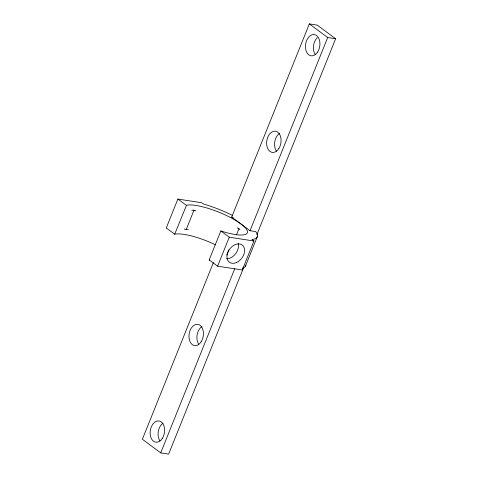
<?xml version="1.0" encoding="UTF-8"?>
<svg xmlns="http://www.w3.org/2000/svg" width="478" height="478" viewBox="0 0 478 478"><rect width="100%" height="100%" fill="white"/><g stroke="black" fill="none" stroke-linecap="round" stroke-linejoin="round"><path stroke-width="0.72" d="M232.296 215.303A45.123 11.143 21.9 0 0 203.855 204.136L201.686 202.744L177.882 199.057L166.236 228.036L174.858 234.22A34.38 8.49 21.9 0 1 215.578 244.867M174.661 234.292L186.51 205.241A34.38 8.49 21.9 0 1 240.858 223.895A34.38 8.49 21.9 0 1 221.386 231.131L220.83 230.94L209.185 259.918L217.609 266.174L242.298 269.992L253.943 241.014L251.954 239.538L254.033 239.161A45.123 11.143 21.9 0 0 256.555 232.75L255.7 231.585L250.03 230.707L231.687 217.09L309.344 23.9L317.278 25.125L335.628 38.748L256.871 234.656M186.193 229.589L193.96 210.272M213.355 262.685L142.372 439.252L160.722 452.875L168.656 454.1L243.792 267.19M217.609 266.174L229.261 237.196L220.83 230.94M226.739 255.15L228.944 249.671M236.419 234.937L238.916 228.729M160.722 452.875L234.764 268.69M250.03 230.707L327.693 37.523L309.344 23.9M245.357 266.377L257.517 236.096M327.693 37.523L335.628 38.748M231.687 217.09L233.103 217.305M229.261 237.196L253.943 241.014M209.185 259.918L209.734 260.11M177.882 199.057L186.312 205.313M245.871 265.075A45.123 11.143 21.9 0 1 242.382 268.14M237.202 227.881A10.743 7.14 -81.2 0 1 239.92 229.661M188.38 229.577A10.743 7.576 -53.4 0 1 184.269 228.944M191.774 210.278A10.743 7.576 -53.4 0 1 195.878 210.918M276.463 151.173A10.743 7.14 -81.2 0 1 279.612 133.332M198.8 344.363A10.743 7.14 -81.2 0 1 201.949 326.522M159.975 440.955A10.743 7.14 -81.2 0 1 163.118 423.114M315.295 54.582A10.743 7.14 -81.2 0 1 317.273 37.666M238.187 243.607A10.743 7.576 -53.4 0 1 235.576 253.794A10.743 7.576 -53.4 0 1 226.482 258.783M278.764 148.676A10.743 7.14 -81.2 0 0 276.033 131.289A10.743 7.14 -81.2 0 0 266.796 145.414A10.743 7.14 -81.2 0 0 278.764 148.676M317.595 52.084A10.743 7.14 -81.2 0 0 314.865 34.697A10.743 7.14 -81.2 0 0 305.621 48.822A10.743 7.14 -81.2 0 0 317.595 52.084M201.107 341.866A10.743 7.14 -81.2 0 0 198.37 324.472A10.743 7.14 -81.2 0 0 189.133 338.597A10.743 7.14 -81.2 0 0 201.107 341.866M162.275 438.457A10.743 7.14 -81.2 0 0 159.538 421.07A10.743 7.14 -81.2 0 0 150.301 435.195A10.743 7.14 -81.2 0 0 162.275 438.457M236.383 262.571A10.743 7.576 -53.4 0 0 243.105 245.841A10.743 7.576 -53.4 0 0 227.845 252.366A10.743 7.576 -53.4 0 0 236.383 262.571"/></g></svg>
